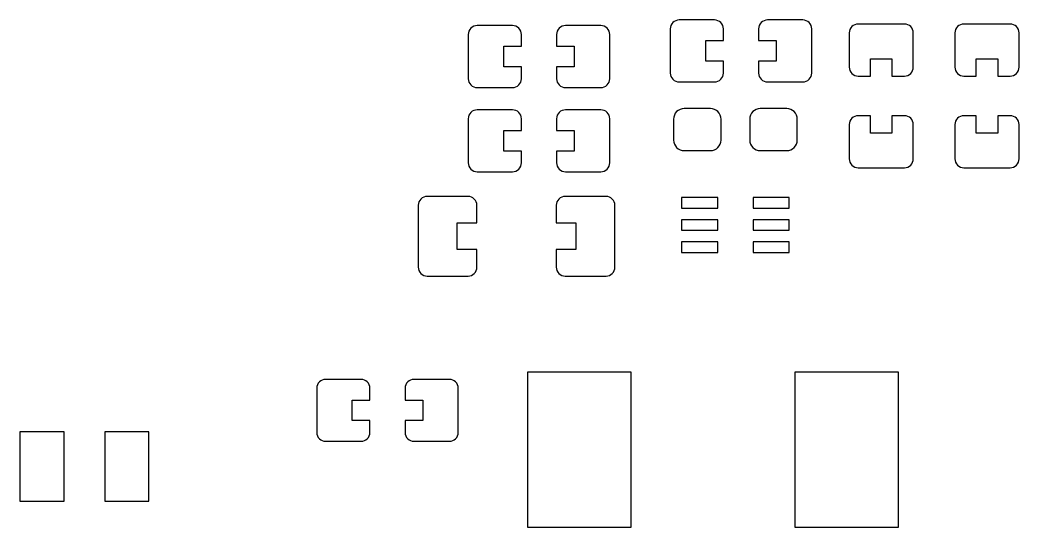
# Model space of a CAD drawing. Extents: x -166 to 204, y -124 to 146.
# Drawn here: x -18.71 to 3.9, y -1.75 to 9.72 of the extents above; entities that cross this region are included whole.
import ezdxf

# ---------------------------------------------------------------- set-up
doc = ezdxf.new("R2010")
doc.units = 0
doc.header["$MEASUREMENT"] = 0
doc.layers.get('0').update_dxf_attribs({"linetype": 'CONTINUOUS'})

msp = doc.modelspace()

# ---------------------------------------------------------------- linework, layer by layer
for points in [[(-7.361, 9.39, 0.415681), (-7.561, 9.59), (-7.561, 9.59), (-8.362, 9.59), (-8.362, 9.59, 0.414214), (-8.562, 9.39), (-8.562, 9.39), (-8.562, 8.39), (-8.562, 8.39, 0.414214), (-8.362, 8.190001), (-8.362, 8.190001), (-7.561, 8.190001), (-7.561, 8.190001, 0.414214), (-7.361, 8.39), (-7.361, 8.39), (-7.361, 8.657), (-7.361, 8.657), (-7.761, 8.657), (-7.761, 8.657), (-7.761, 9.123), (-7.761, 9.123), (-7.361, 9.123), (-7.361, 9.123), (-7.361, 9.39)], [(-5.362, 9.39, 0.414214), (-5.562, 9.59), (-5.562, 9.59), (-6.363, 9.59), (-6.363, 9.59, 0.414214), (-6.563, 9.39), (-6.563, 9.39), (-6.563, 9.123), (-6.563, 9.123), (-6.163, 9.123), (-6.163, 9.123), (-6.163, 8.657), (-6.163, 8.657), (-6.563, 8.657), (-6.563, 8.657), (-6.563, 8.39), (-6.563, 8.39, 0.414214), (-6.363, 8.190001), (-6.363, 8.190001), (-5.562, 8.190001), (-5.562, 8.190001, 0.414214), (-5.362, 8.39), (-5.362, 8.39), (-5.362, 9.39)], [(-2.789, 9.517, 0.414214), (-2.989, 9.717), (-2.989, 9.717), (-3.79, 9.717), (-3.79, 9.717, 0.414214), (-3.99, 9.517), (-3.99, 9.517), (-3.99, 8.517), (-3.99, 8.517, 0.414214), (-3.79, 8.317), (-3.79, 8.317), (-2.989, 8.317), (-2.989, 8.317, 0.414214), (-2.789, 8.517), (-2.789, 8.517), (-2.789, 8.784), (-2.789, 8.784), (-3.189, 8.784), (-3.189, 8.784), (-3.189, 9.25), (-3.189, 9.25), (-2.789, 9.25), (-2.789, 9.25), (-2.789, 9.517)], [(-0.79, 9.517, 0.414214), (-0.99, 9.717), (-0.99, 9.717), (-1.791, 9.717), (-1.791, 9.717, 0.414214), (-1.991, 9.517), (-1.991, 9.517), (-1.991, 9.25), (-1.991, 9.25), (-1.591, 9.25), (-1.591, 9.25), (-1.591, 8.784), (-1.591, 8.784), (-1.991, 8.784), (-1.991, 8.784), (-1.991, 8.517), (-1.991, 8.517, 0.414214), (-1.791, 8.317), (-1.791, 8.317), (-0.99, 8.317), (-0.99, 8.317, 0.414214), (-0.79, 8.517), (-0.79, 8.517), (-0.79, 9.517)], [(1.51, 9.426, 0.414214), (1.31, 9.626), (1.31, 9.626), (0.26, 9.626), (0.26, 9.626, 0.414214), (0.06, 9.426), (0.06, 9.426), (0.06, 8.65), (0.06, 8.65, 0.414214), (0.26, 8.449999), (0.26, 8.449999), (0.543, 8.449999), (0.543, 8.449999), (0.543, 8.842), (0.543, 8.842), (1.027, 8.842), (1.027, 8.842), (1.027, 8.449999), (1.027, 8.449999), (1.31, 8.449999), (1.31, 8.449999, 0.414214), (1.51, 8.65), (1.51, 8.65), (1.51, 9.426)], [(3.902, 9.426, 0.414214), (3.702, 9.626), (3.702, 9.626), (2.652, 9.626), (2.652, 9.626, 0.414214), (2.452, 9.426), (2.452, 9.426), (2.452, 8.65), (2.452, 8.65, 0.414214), (2.652, 8.449999), (2.652, 8.449999), (2.935, 8.449999), (2.935, 8.449999), (2.935, 8.842), (2.935, 8.842), (3.419, 8.842), (3.419, 8.842), (3.419, 8.449999), (3.419, 8.449999), (3.702, 8.449999), (3.702, 8.449999, 0.414214), (3.902, 8.65), (3.902, 8.65), (3.902, 9.426)], [(-3.079, 7.714), (-3.679, 7.714), (-3.679, 7.714), (-3.679, 7.713), (-3.679, 7.713, 0.414214), (-3.917, 7.476), (-3.917, 7.476, 0.007353), (-3.917, 7.469), (-3.917, 7.469), (-3.916, 7.468), (-3.916, 7.468), (-3.916, 7.024), (-3.916, 7.024, 0.02314), (-3.917, 7.002), (-3.917, 7.002), (-3.916, 7.001), (-3.916, 7.001, 0.414214), (-3.679, 6.764), (-3.679, 6.764, 0.011599), (-3.668, 6.764), (-3.668, 6.764), (-3.09, 6.764), (-3.09, 6.764, 0.011599), (-3.079, 6.764), (-3.079, 6.764, 0.414214), (-2.841, 7.001), (-2.841, 7.001), (-2.841, 7.476), (-2.841, 7.476, 0.414214), (-3.079, 7.713), (-3.079, 7.713), (-3.079, 7.714)], [(-1.354, 7.714), (-1.954, 7.714), (-1.954, 7.714), (-1.954, 7.713), (-1.954, 7.713, 0.414215), (-2.192, 7.476), (-2.192, 7.476, 0.007353), (-2.192, 7.469), (-2.192, 7.469), (-2.191, 7.468), (-2.191, 7.468), (-2.191, 7.024), (-2.191, 7.024, 0.024191), (-2.192, 7.001), (-2.192, 7.001, 0.414214), (-1.954, 6.763), (-1.954, 6.763, 0.011622), (-1.943, 6.764), (-1.943, 6.764), (-1.365, 6.764), (-1.365, 6.764, 0.011599), (-1.354, 6.764), (-1.354, 6.764, 0.414214), (-1.116, 7.001), (-1.116, 7.001), (-1.116, 7.476), (-1.116, 7.476, 0.414214), (-1.354, 7.713), (-1.354, 7.713), (-1.354, 7.714)], [(-7.361, 7.485, 0.415682), (-7.561, 7.685), (-7.561, 7.685), (-8.362, 7.685), (-8.362, 7.685, 0.414214), (-8.562, 7.485), (-8.562, 7.485), (-8.562, 6.485), (-8.562, 6.485, 0.414214), (-8.362, 6.285), (-8.362, 6.285), (-7.561, 6.285), (-7.561, 6.285, 0.414214), (-7.361, 6.485), (-7.361, 6.485), (-7.361, 6.752), (-7.361, 6.752), (-7.761, 6.752), (-7.761, 6.752), (-7.761, 7.218), (-7.761, 7.218), (-7.361, 7.218), (-7.361, 7.218), (-7.361, 7.485)], [(-5.362, 7.485, 0.414214), (-5.562, 7.685), (-5.562, 7.685), (-6.363, 7.685), (-6.363, 7.685, 0.414214), (-6.563, 7.485), (-6.563, 7.485), (-6.563, 7.218), (-6.563, 7.218), (-6.163, 7.218), (-6.163, 7.218), (-6.163, 6.752), (-6.163, 6.752), (-6.563, 6.752), (-6.563, 6.752), (-6.563, 6.485), (-6.563, 6.485, 0.414214), (-6.363, 6.285), (-6.363, 6.285), (-5.562, 6.285), (-5.562, 6.285, 0.414214), (-5.362, 6.485), (-5.362, 6.485), (-5.362, 7.485)], [(1.51, 7.352, 0.414214), (1.31, 7.552), (1.31, 7.552), (1.027, 7.552), (1.027, 7.552), (1.027, 7.16), (1.027, 7.16), (0.543, 7.16), (0.543, 7.16), (0.543, 7.552), (0.543, 7.552), (0.26, 7.552), (0.26, 7.552, 0.414214), (0.06, 7.352), (0.06, 7.352), (0.06, 6.576), (0.06, 6.576, 0.414214), (0.26, 6.376), (0.26, 6.376), (1.31, 6.376), (1.31, 6.376, 0.414214), (1.51, 6.576), (1.51, 6.576), (1.51, 7.352)], [(3.902, 7.352, 0.414214), (3.702, 7.552), (3.702, 7.552), (3.419, 7.552), (3.419, 7.552), (3.419, 7.16), (3.419, 7.16), (2.935, 7.16), (2.935, 7.16), (2.935, 7.552), (2.935, 7.552), (2.652, 7.552), (2.652, 7.552, 0.414214), (2.452, 7.352), (2.452, 7.352), (2.452, 6.576), (2.452, 6.576, 0.414214), (2.652, 6.376), (2.652, 6.376), (3.702, 6.376), (3.702, 6.376, 0.414214), (3.902, 6.576), (3.902, 6.576), (3.902, 7.352)], [(-8.369, 5.526, 0.414214), (-8.569, 5.726), (-8.569, 5.726), (-9.495001, 5.726), (-9.495001, 5.726, 0.414214), (-9.695, 5.526), (-9.695, 5.526), (-9.695, 4.126), (-9.695, 4.126, 0.414214), (-9.495001, 3.926), (-9.495001, 3.926), (-8.569, 3.926), (-8.569, 3.926, 0.414214), (-8.369, 4.126), (-8.369, 4.126), (-8.369, 4.526), (-8.369, 4.526), (-8.811, 4.526), (-8.811, 4.526), (-8.811, 5.126), (-8.811, 5.126), (-8.369, 5.126), (-8.369, 5.126), (-8.369, 5.526)], [(-5.244, 5.526, 0.414214), (-5.444, 5.726), (-5.444, 5.726), (-6.37, 5.726), (-6.37, 5.726, 0.414214), (-6.57, 5.526), (-6.57, 5.526), (-6.57, 5.126), (-6.57, 5.126), (-6.128, 5.126), (-6.128, 5.126), (-6.128, 4.526), (-6.128, 4.526), (-6.57, 4.526), (-6.57, 4.526), (-6.57, 4.126), (-6.57, 4.126, 0.414214), (-6.37, 3.926), (-6.37, 3.926), (-5.444, 3.926), (-5.444, 3.926, 0.414214), (-5.244, 4.126), (-5.244, 4.126), (-5.244, 5.526)], [(-10.79, 1.389, 0.415681), (-10.99, 1.589), (-10.99, 1.589), (-11.791, 1.589), (-11.791, 1.589, 0.414214), (-11.991, 1.389), (-11.991, 1.389), (-11.991, 0.389), (-11.991, 0.389, 0.414214), (-11.791, 0.189), (-11.791, 0.189), (-10.99, 0.189), (-10.99, 0.189, 0.414214), (-10.79, 0.389), (-10.79, 0.389), (-10.79, 0.656), (-10.79, 0.656), (-11.19, 0.656), (-11.19, 0.656), (-11.19, 1.122), (-11.19, 1.122), (-10.79, 1.122), (-10.79, 1.122), (-10.79, 1.389)], [(-8.791, 1.389, 0.414214), (-8.991, 1.589), (-8.991, 1.589), (-9.792, 1.589), (-9.792, 1.589, 0.414214), (-9.992, 1.389), (-9.992, 1.389), (-9.992, 1.122), (-9.992, 1.122), (-9.592, 1.122), (-9.592, 1.122), (-9.592, 0.656), (-9.592, 0.656), (-9.992, 0.656), (-9.992, 0.656), (-9.992, 0.389), (-9.992, 0.389, 0.414214), (-9.792, 0.189), (-9.792, 0.189), (-8.991, 0.189), (-8.991, 0.189, 0.414214), (-8.791, 0.389), (-8.791, 0.389), (-8.791, 1.389)]]:
    msp.add_lwpolyline(points, format="xyb")
for points in [[(-2.917, 5.7), (-3.737, 5.7), (-3.737, 5.7), (-3.737, 5.46), (-3.737, 5.46), (-2.917, 5.46), (-2.917, 5.46), (-2.917, 5.7)], [(-1.297, 5.7), (-2.117, 5.7), (-2.117, 5.7), (-2.117, 5.46), (-2.117, 5.46), (-1.297, 5.46), (-1.297, 5.46), (-1.297, 5.7)], [(-2.917, 5.2), (-3.737, 5.2), (-3.737, 5.2), (-3.737, 4.96), (-3.737, 4.96), (-2.917, 4.96), (-2.917, 4.96), (-2.917, 5.2)], [(-1.297, 5.2), (-2.117, 5.2), (-2.117, 5.2), (-2.117, 4.96), (-2.117, 4.96), (-1.297, 4.96), (-1.297, 4.96), (-1.297, 5.2)], [(-2.917, 4.7), (-3.737, 4.7), (-3.737, 4.7), (-3.737, 4.46), (-3.737, 4.46), (-2.917, 4.46), (-2.917, 4.46), (-2.917, 4.7)], [(-1.297, 4.7), (-2.117, 4.7), (-2.117, 4.7), (-2.117, 4.46), (-2.117, 4.46), (-1.297, 4.46), (-1.297, 4.46), (-1.297, 4.7)], [(-4.875, 1.75), (-7.225, 1.75), (-7.225, 1.75), (-7.225, -1.75), (-7.225, -1.75), (-4.875, -1.75), (-4.875, -1.75), (-4.875, 1.75)], [(1.175, 1.75), (-1.175, 1.75), (-1.175, 1.75), (-1.175, -1.75), (-1.175, -1.75), (1.175, -1.75), (1.175, -1.75), (1.175, 1.75)], [(-17.709, 0.404), (-18.709, 0.404), (-18.709, 0.404), (-18.709, -1.166), (-18.709, -1.166), (-17.709, -1.166), (-17.709, -1.166), (-17.709, 0.404)], [(-15.789, 0.404), (-16.789, 0.404), (-16.789, 0.404), (-16.789, -1.166), (-16.789, -1.166), (-15.789, -1.166), (-15.789, -1.166), (-15.789, 0.404)]]:
    msp.add_lwpolyline(points)

doc.saveas('drawing.dxf')
